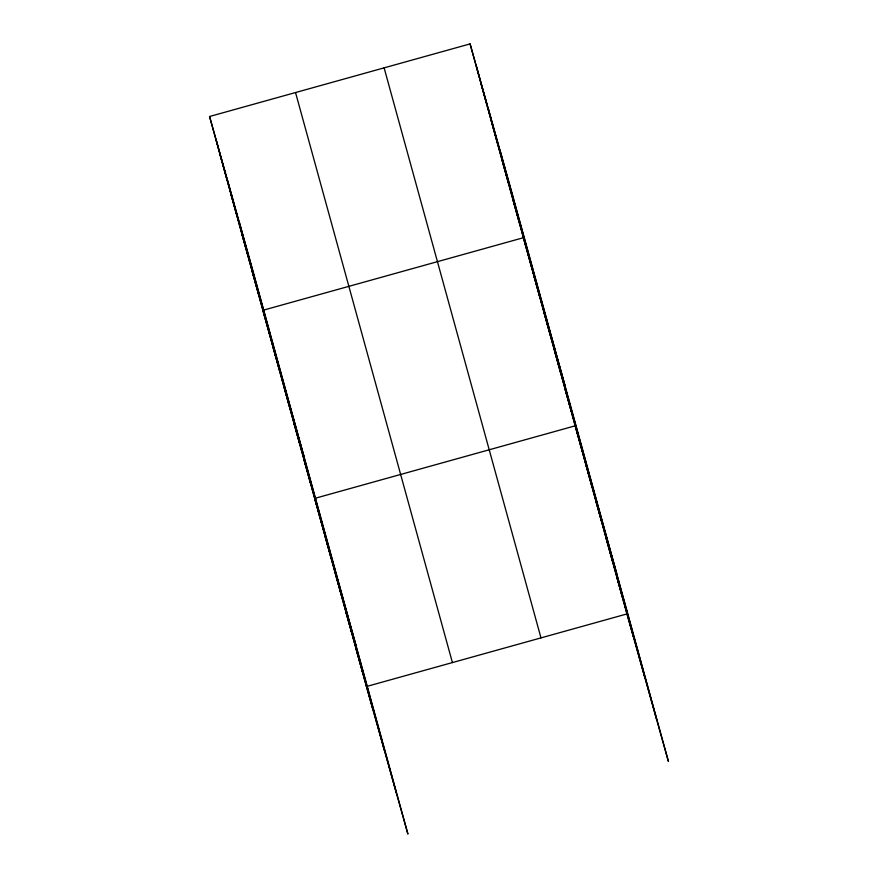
<?xml version="1.0" encoding="UTF-8"?>
<svg xmlns="http://www.w3.org/2000/svg" width="878" height="878" viewBox="0 0 878 878"><rect width="100%" height="100%" fill="white"/><g stroke="black" fill="none" stroke-linecap="round" stroke-linejoin="round"><path stroke-width="1.32" d="M209.568 116.5L251.042 264.069L407.919 834.1L366.433 686.53L209.568 116.5L470.081 43.9L511.567 191.47L668.432 761.5L626.958 613.931L470.081 43.9M366.433 686.53L626.958 613.931M480.749 82.664L487.136 105.371M491.417 121.427L497.804 144.135M502.084 160.18L508.472 182.898M512.752 198.944L519.139 221.662M564.905 385.277L523.42 237.708L262.895 310.307L304.381 457.877M533.78 275.33L540.157 298.048M544.13 312.952L550.517 335.67M554.479 350.574L560.866 373.293M564.839 388.197L571.216 410.915M616.674 573.389L575.189 425.819L314.664 498.419L356.15 645.988M585.538 463.441L591.926 486.16M595.899 501.064L602.286 523.771M606.248 538.686L612.635 561.393M616.608 576.308L622.985 599.015M220.235 155.263L226.612 177.982M230.892 194.027L237.279 216.745M241.56 232.791L247.947 255.498M252.227 271.554L258.615 294.262M273.256 347.929L279.632 370.648M283.605 385.552L289.992 408.27M293.954 423.174L300.342 445.892M304.315 460.796L310.702 483.515M325.025 536.041L331.401 558.759M335.374 573.663L341.761 596.381M345.723 611.286L352.111 634.004M356.084 648.908L362.46 671.626M499.988 150.27L656.854 720.289M488.047 107.818L644.924 677.849M476.469 66.618L633.345 636.638M384.114 67.858L540.98 637.889M295.535 92.541L452.411 662.572M239.464 222.869L396.329 792.9M227.534 180.418L384.399 750.449M215.944 139.218L372.821 709.248"/></g></svg>
